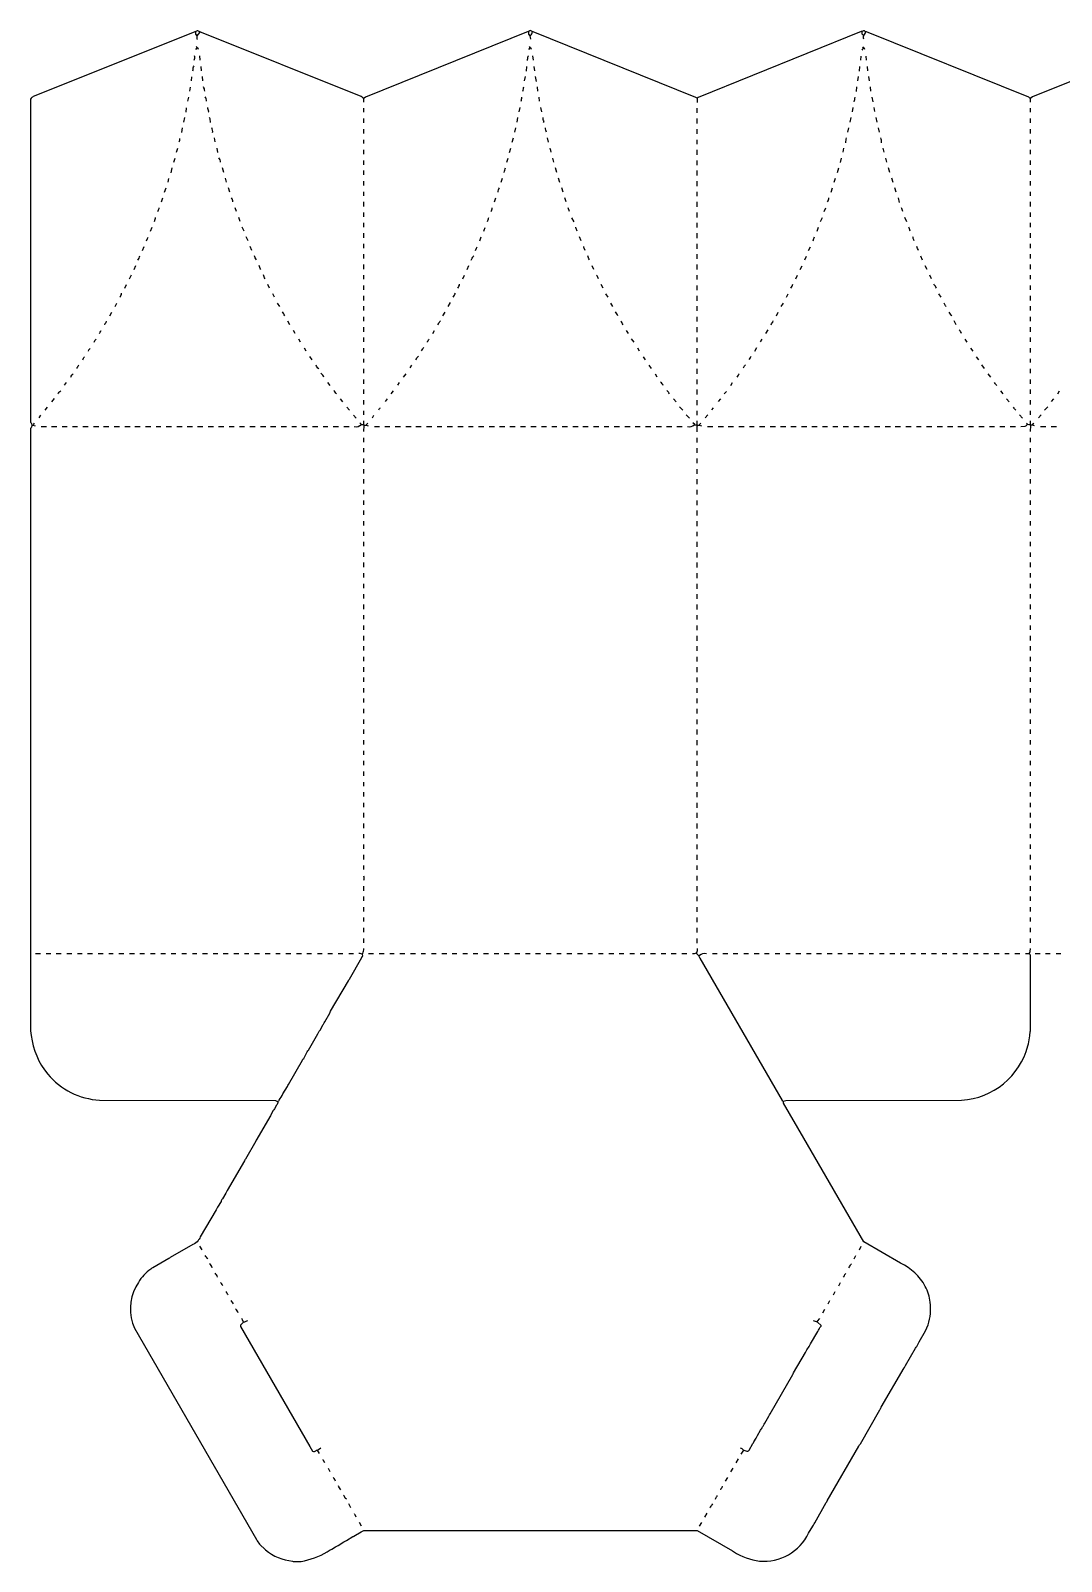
# Model space of a CAD drawing. Extents: x 474 to 5166, y 352 to 3819.
# Drawn here: x 474 to 2807, y 352 to 3819 of the extents above; entities that cross this region are included whole.
import ezdxf

# ---------------------------------------------------------------- set-up
doc = ezdxf.new("R2010")
doc.units = 0
doc.layers.get('0').update_dxf_attribs({"linetype": 'CONTINUOUS'})

msp = doc.modelspace()

# ---------------------------------------------------------------- linework, layer by layer
at = {"color": 7, "linetype": 'CONTINUOUS'}
for points in [[(1983, 3666), (1979.8, 3667.8), (1607.9, 3817.8), (1606, 3819, 0.138784), (1602, 3817), (1600.1, 3816.7), (1231.9, 3668.2), (1229, 3666), (1227, 3666), (1224.2, 3668.2), (1221.8, 3669.8), (860.9, 3814.8), (853.8, 3817.6, 0.381116), (848, 3817), (480.1, 3669.7, 0.143253), (474, 3664), (474, 2932, -0.126706), (477, 2925, -0.126966), (474, 2918), (474, 1554), (475.5, 1543, 0.146647), (512.8, 1455.8, 0.206612), (630, 1396.5), (1028, 1395.5, -0.145518), (1031, 1394, 0.413678), (1036.2, 1396.9, 0.070623), (1045.2, 1410.9), (1055.2, 1427.9, -0.113019), (1058, 1432), (1089.2, 1486.9, -0.113019), (1092, 1491), (1100.2, 1505.9, -0.113019), (1103, 1510), (1124, 1547, 0.067868), (1125.8, 1550.1, -0.089283), (1129, 1555), (1136, 1568), (1136.8, 1569.1, -0.089283), (1140, 1574), (1151, 1594, 0.120666), (1153, 1598), (1193.2, 1666.9, -0.113019), (1196, 1671), (1223.8, 1720.1, -0.118981), (1226, 1723), (1225, 1727), (1225.8, 1729.1, 0.163604), (1228, 1740)], [(3106.1, 3815.7), (2742, 3669), (2739, 3667), (2738, 3666), (2736, 3666), (2733.2, 3668.2), (2366.1, 3816.2), (2363.1, 3817.3, 0.36931), (2356, 3817), (2354.1, 3816.7), (1985.1, 3667.8), (1983, 3666), (1983, 3656)], [(854, 3776, 0.296299), (851, 3780), (851, 3781), (849, 3783)], [(1608, 3776, 0.296299), (1605, 3780), (1605, 3781), (1603, 3783)], [(2356, 3775, 0.172961), (2359, 3780)], [(2362, 3776, 0.296299), (2359, 3780), (2358, 3782)], [(844, 3752, 0.238593), (845, 3762)], [(1599, 3751, -0.088179), (1600, 3761), (1601, 3762)], [(841, 3728), (841.6, 3730.1, -0.192458), (844, 3739)], [(868, 3682, 0.134143), (865, 3692)], [(1588, 3682, 0.063906), (1590, 3692)], [(872, 3659, 0.134143), (869, 3669)], [(876, 3634), (877, 3636, -0.084195), (875, 3645)], [(1584, 3659, 0.084195), (1586, 3668)], [(2338, 3658, 0.09779), (2340, 3668)], [(881, 3611, 0.122985), (879, 3622)], [(1635, 3611), (1636, 3613, -0.122524), (1634, 3622)], [(810, 3567, 0.109346), (812, 3575)], [(886, 3588, 0.158124), (884, 3599)], [(1642, 3589, -0.134143), (1639, 3599)], [(2319, 3565, -0.081137), (2321, 3576)], [(2400, 3565, 0.11455), (2398, 3576)], [(1652, 3544), (1651.3, 3547.1, -0.081399), (1650, 3553)], [(904, 3521, 0.126706), (900, 3531)], [(1546, 3498, -0.084719), (1549, 3508)], [(932, 3431, 0.079147), (929, 3440)], [(1532, 3453, -0.084719), (1535, 3463)], [(1686, 3431, 0.079147), (1683, 3440)], [(2278, 3431, 0.085094), (2281, 3440)], [(762, 3409), (762.8, 3411.1, 0.082276), (765, 3418)], [(1516, 3409, 0.085094), (1519, 3418)], [(2448, 3409, 0.079147), (2445, 3418)], [(754, 3387), (755.8, 3392.1, 0.113888), (757, 3396)], [(1500, 3365, -0.066665), (1503, 3373)], [(1508, 3387), (1508.8, 3389.1, 0.082276), (1511, 3396)], [(1711, 3365), (1710.2, 3367.1, -0.082276), (1708, 3374)], [(2465, 3365), (2463.2, 3370.1, -0.113888), (2462, 3374)], [(736, 3343), (738.3, 3347.9, -0.089945), (740, 3351)], [(1481, 3321), (1483.3, 3325.9, -0.089945), (1485, 3329)], [(1729, 3321), (1727.2, 3326.1, -0.113888), (1726, 3330)], [(2245, 3343), (2246.8, 3348.1, 0.113888), (2248, 3352)], [(2474, 3343), (2473.2, 3345.1, -0.082276), (2471, 3352)], [(2484, 3321, -0.099319), (2480, 3330)], [(717, 3299, 0.114006), (721, 3309)], [(985, 3300, -0.099319), (981, 3309)], [(1471, 3299), (1472.8, 3302.1, -0.067868), (1477, 3309)], [(1739, 3300, -0.07869), (1735, 3309)], [(995, 3278, -0.099319), (991, 3287)], [(1005, 3257, -0.099319), (1001, 3266)], [(1759, 3257), (1756.7, 3261.9, 0.089945), (1755, 3265)], [(1441, 3236, 0.099319), (1445, 3245)], [(2195, 3236, 0.099319), (2199, 3245)], [(2524, 3236), (2522.8, 3237.9, 0.090711), (2518, 3245)], [(676, 3215, 0.099319), (680, 3224)], [(1430, 3215), (1433.2, 3219.9, -0.113019), (1436, 3224)], [(2546, 3194, -0.067868), (2544.2, 3197.1), (2542, 3202)], [(642, 3153, -0.129316), (644.8, 3158.1), (646, 3161)], [(1049, 3173, 0.070776), (1044, 3182)], [(1396, 3153), (1397.2, 3154.9, -0.104231), (1402, 3162)], [(1803, 3173, 0.093395), (1798, 3182)], [(1815, 3153, 0.069701), (1810, 3161)], [(2150, 3153), (2151.2, 3154.9, -0.113019), (2154, 3159), (2155, 3162)], [(2559, 3173, -0.074378), (2553, 3181)], [(630, 3133, -0.162817), (633, 3138), (634, 3140)], [(2581, 3133, 0.116472), (2576, 3141)], [(605, 3093, -0.162817), (608, 3098), (609, 3100)], [(618, 3113, -0.153718), (622, 3120)], [(1359, 3094), (1362, 3098, -0.212214), (1364, 3101)], [(1372, 3113, -0.133925), (1376, 3120)], [(579, 3054, -0.153718), (583, 3061)], [(592, 3073, -0.153718), (596, 3080)], [(1126, 3053, -0.122512), (1120, 3061)], [(1346, 3073, -0.120674), (1352, 3082)], [(2087, 3055), (2088.2, 3056.9, 0.103766), (2090, 3060), (2092, 3062)], [(2100, 3074), (2103, 3078, -0.212214), (2105, 3081)], [(565, 3034, -0.141257), (570, 3042)], [(1138, 3034, 0.128393), (1131, 3043)], [(1906, 3015, 0.122512), (1900, 3023)], [(2073, 3034), (2076, 3039, -0.212214), (2078, 3042)], [(2661, 3015, -0.113512), (2656, 3022)], [(536, 2996, -0.133101), (542, 3003)], [(1166, 2996, 0.079216), (1160, 3004)], [(1920, 2996, 0.122512), (1914, 3004)], [(1247, 2942, 0.084647), (1251, 2948)], [(1262, 2960, -0.150937), (1266, 2965)], [(2704, 2959, -0.113512), (2699, 2966)], [(480, 2925, -0.216752), (483, 2930)], [(1206, 2922, 0.217671), (1223, 2927)], [(1234, 2925, -0.216752), (1237, 2930)], [(1961, 2922, 0.229628), (1976.1, 2925.8), (1977, 2926), (1983, 2926)], [(1988, 2925, -0.236068), (1991, 2930)], [(2715, 2922), (2725.1, 2922.8, 0.098103), (2730, 2927)], [(2737, 2926, -0.070182), (2730, 2927), (2730, 2928), (2728, 2930)], [(2738, 2925), (2739, 2926), (2742, 2926, -0.150174), (2745, 2930)], [(2746, 2924, -0.120666), (2742, 2926)], [(1228, 1895, 0.178814), (1228, 1904)], [(1983, 1740, -0.130252), (1981, 1730), (1981, 1729), (1986, 1724), (1988.8, 1717.9), (2175, 1396), (2177, 1394), (2183, 1395.5), (2581, 1396.5, 0.323109), (2731.3, 1519.9), (2732.4, 1523.9), (2735.5, 1542), (2736.5, 1552), (2737, 1553), (2737, 1725, -0.120666), (2735, 1729), (2735.2, 1729.9), (2736.6, 1733.1), (2737, 1740)], [(1225, 1727), (1221.9, 1727.8, 0.138157), (1217, 1729)], [(1972, 1729, 0.083987), (1981, 1730)], [(1033, 1394, -0.318346), (1030.2, 1384.9), (1025.8, 1377.1, -0.113019), (1023, 1373), (1017.8, 1363.1, -0.06304), (1015.2, 1358.9), (986, 1308, 0.120666), (984, 1304), (960, 1263, 0.120666), (958, 1259), (919, 1192, 0.079147), (916, 1186), (908, 1173, 0.079147), (905, 1167), (897, 1154, 0.079147), (894, 1148), (858, 1087, -0.129316), (855.2, 1081.9, -0.118981), (853, 1079, -0.166814), (841, 1070), (790, 1040, -0.067868), (786.9, 1038.2), (750.9, 1017.2, 0.089283), (746, 1014, 0.114905), (718, 984, 0.227771), (704.7, 891.9), (708.8, 879.9), (985.2, 401.2), (986.8, 398.8), (992, 391), (1005.8, 377.8, 0.15125), (1066.9, 352.6), (1068, 352), (1086, 352), (1093.9, 353.4, 0.091777), (1152, 378, -0.120666), (1156, 380), (1164, 385, -0.079147), (1170, 388), (1183, 396, -0.079147), (1189, 399), (1203, 408, 0.082763), (1205.9, 409.2), (1222, 419, 0.085094), (1228, 422), (1983, 422), (2062.8, 375.8), (2065.2, 374.2, 0.109754), (2123.9, 352.6, 0.309794), (2235, 416), (2244.8, 432.1, -0.067868), (2249, 439), (2275, 485, 0.120666), (2277, 489), (2348.8, 613.1, -0.089283), (2352, 618), (2396, 695, 0.079147), (2399, 701), (2451, 790, 0.079147), (2454, 796), (2477.2, 834.9, -0.113019), (2480, 839), (2485.2, 848.9), (2499.7, 874.1), (2505.3, 887.9, 0.105409), (2510.4, 939.1, 0.088926), (2498.8, 974.9, 0.162945), (2443.2, 1027.2), (2360, 1076), (2223.8, 1310.9), (2178.4, 1390.1), (2178, 1394)], [(875, 1037, -0.074378), (869, 1045)], [(885, 1017, 0.133455), (879, 1026)], [(2326, 1017), (2327.2, 1018.9, -0.071864), (2332, 1026)], [(897, 996, 0.070776), (892, 1005)], [(909, 976), (907.2, 979.1, 0.085479), (904, 984)], [(2314, 996), (2315.8, 999.1, -0.098514), (2319, 1004)], [(921, 956, -0.112445), (917, 963)], [(944, 915, 0.093322), (938, 924)], [(956, 894), (953.2, 899.2, -0.104338), (952, 902)], [(965, 897), (962.9, 896.2, -0.153712), (956, 894), (949, 887), (949, 884), (1106.2, 612.1), (1112, 602, 0.370266), (1121.1, 603.7), (1123, 604), (1131, 609)], [(2080, 609, -0.133012), (2086.9, 604.8), (2088, 604), (2093.1, 602.2, 0.494406), (2100, 604), (2109, 619, 0.120666), (2111, 623), (2116, 631, 0.079147), (2119, 637), (2126.2, 648.9, -0.06304), (2128.8, 653.1, -0.067868), (2133, 660, -0.129316), (2135.8, 665.1), (2144.8, 681.1, -0.089283), (2148, 686), (2199, 775, 0.120666), (2201, 779), (2228, 825, 0.079147), (2231, 831), (2236, 839, 0.079147), (2239, 845), (2256, 873, -0.129316), (2258.8, 878.1, -0.067868), (2263, 885), (2263, 886), (2255, 894), (2246, 897)], [(1140, 575), (1137.2, 580.2, -0.092595), (1136, 583)], [(1164, 534), (1162.2, 537.1, 0.085479), (1159, 542)], [(1176, 514, -0.099746), (1171, 523)], [(2036, 514, -0.162817), (2039, 519), (2040, 522)], [(1189, 493), (1186, 495, 0.125359), (1182, 502)], [(2024, 493, -0.133925), (2028, 500), (2028, 501)], [(1211, 452), (1208.2, 457.2, -0.092595), (1207, 460)], [(2012, 473), (2013.2, 474.9, -0.104231), (2018, 482)]]:
    msp.add_lwpolyline(points, format="xyb", dxfattribs=at)
for points in [[(848, 3813), (848, 3817)], [(1602, 3813), (1602, 3817)], [(2356, 3813), (2356, 3817)], [(851, 3807), (848, 3811)], [(848, 3776), (851, 3780)], [(1605, 3807), (1602, 3811)], [(1602, 3776), (1605, 3780)], [(2360, 3808), (2359, 3808), (2356, 3811)], [(858, 3752), (857, 3762)], [(1612, 3752), (1611, 3762)], [(2353, 3752), (2354, 3761)], [(2366, 3752), (2365, 3761)], [(838, 3705), (839, 3714)], [(861, 3728), (860, 3738)], [(864, 3705), (863, 3715)], [(1592, 3705), (1594, 3715)], [(1596, 3727), (1597, 3738)], [(1615, 3728), (1614, 3738)], [(1619, 3704), (1617, 3715)], [(2346, 3705), (2348, 3715)], [(2350, 3727), (2351, 3738)], [(2369, 3728), (2368, 3738)], [(2373, 3705), (2371, 3715)], [(834, 3682), (836, 3691)], [(1622, 3682), (1621, 3692)], [(2343, 3681), (2344, 3692)], [(2376, 3682), (2375, 3692)], [(826, 3634), (827, 3644)], [(830, 3659), (832, 3668)], [(1228, 3657), (1228, 3666)], [(1228, 3634), (1228, 3643)], [(1580, 3635), (1582, 3645)], [(1626, 3659), (1625, 3668)], [(1631, 3635), (1629, 3645)], [(1983, 3633), (1983, 3643)], [(2334, 3635), (2336, 3645)], [(2381, 3658), (2379, 3668)], [(2385, 3636), (2383, 3645)], [(2737, 3657), (2737, 3666)], [(2737, 3634), (2737, 3643)], [(821, 3612), (823, 3622)], [(1228, 3610), (1228, 3620)], [(1575, 3612), (1577, 3622)], [(1983, 3609), (1983, 3620)], [(2329, 3612), (2331, 3622)], [(2390, 3612), (2388, 3622)], [(2737, 3610), (2737, 3620)], [(816, 3588), (818, 3599)], [(892, 3567), (890, 3576)], [(1228, 3586), (1228, 3596)], [(1228, 3563), (1228, 3572)], [(1564, 3566), (1567, 3576)], [(1570, 3589), (1572, 3599)], [(1646, 3566), (1644, 3576)], [(1983, 3585), (1983, 3596)], [(1983, 3562), (1983, 3572)], [(2324, 3589), (2326, 3599)], [(2395, 3589), (2393, 3599)], [(2737, 3586), (2737, 3596)], [(2737, 3563), (2737, 3572)], [(804, 3544), (807, 3553)], [(898, 3543), (896, 3553)], [(1228, 3539), (1228, 3549)], [(1558, 3543), (1561, 3553)], [(1983, 3538), (1983, 3549)], [(2313, 3544), (2315, 3553)], [(2406, 3544), (2404, 3553)], [(2737, 3539), (2737, 3549)], [(792, 3497), (794, 3508)], [(798, 3521), (801, 3530)], [(911, 3498), (908, 3508)], [(1228, 3515), (1228, 3525)], [(1228, 3492), (1228, 3502)], [(1552, 3521), (1555, 3530)], [(1658, 3521), (1656, 3530)], [(1665, 3498), (1662, 3508)], [(1983, 3514), (1983, 3525)], [(1983, 3491), (1983, 3502)], [(2300, 3498), (2303, 3508)], [(2307, 3520), (2309, 3530)], [(2412, 3521), (2410, 3530)], [(2419, 3498), (2416, 3508)], [(2737, 3515), (2737, 3525)], [(2737, 3492), (2737, 3502)], [(785, 3476), (787, 3484)], [(917, 3476), (915, 3485)], [(1228, 3468), (1228, 3478)], [(1539, 3476), (1542, 3485)], [(1672, 3475), (1669, 3485)], [(1983, 3467), (1983, 3478)], [(2293, 3476), (2296, 3485)], [(2426, 3475), (2423, 3485)], [(2737, 3468), (2737, 3478)], [(770, 3431), (773, 3440)], [(777, 3453), (781, 3463)], [(925, 3453), (922, 3463)], [(1228, 3445), (1228, 3454)], [(1524, 3431), (1527, 3440)], [(1679, 3453), (1676, 3463)], [(1983, 3444), (1983, 3454)], [(2286, 3453), (2289, 3463)], [(2433, 3453), (2430, 3463)], [(2441, 3430), (2438, 3440)], [(2737, 3445), (2737, 3454)], [(940, 3409), (937, 3418)], [(1228, 3421), (1228, 3431)], [(1228, 3397), (1228, 3407)], [(1694, 3409), (1691, 3418)], [(1983, 3420), (1983, 3431)], [(1983, 3396), (1983, 3407)], [(2270, 3409), (2274, 3418)], [(2737, 3421), (2737, 3431)], [(2737, 3397), (2737, 3407)], [(745, 3365), (749, 3374)], [(948, 3387), (945, 3396)], [(957, 3365), (953, 3374)], [(1228, 3374), (1228, 3384)], [(1704, 3386), (1699, 3395)], [(1983, 3373), (1983, 3384)], [(2254, 3365), (2257, 3374)], [(2262, 3387), (2266, 3396)], [(2457, 3386), (2453, 3396)], [(2737, 3374), (2737, 3384)], [(727, 3321), (731, 3330)], [(966, 3343), (962, 3352)], [(975, 3321), (971, 3330)], [(1228, 3350), (1228, 3360)], [(1228, 3326), (1228, 3336)], [(1491, 3343), (1494, 3352)], [(1720, 3343), (1716, 3352)], [(1983, 3349), (1983, 3360)], [(1983, 3325), (1983, 3336)], [(2235, 3321), (2239, 3329)], [(2737, 3350), (2737, 3360)], [(2737, 3326), (2737, 3336)], [(1228, 3303), (1228, 3313)], [(1983, 3302), (1983, 3313)], [(2226, 3300), (2230, 3308)], [(2493, 3299), (2489, 3308)], [(2737, 3303), (2737, 3313)], [(698, 3257), (702, 3266)], [(708, 3278), (712, 3287)], [(1228, 3279), (1228, 3289)], [(1228, 3256), (1228, 3265)], [(1452, 3257), (1456, 3265)], [(1462, 3278), (1466, 3287)], [(1749, 3278), (1745, 3286)], [(1983, 3278), (1983, 3289)], [(1983, 3255), (1983, 3265)], [(2206, 3257), (2210, 3265)], [(2216, 3278), (2220, 3286)], [(2503, 3278), (2499, 3286)], [(2513, 3257), (2509, 3265)], [(2737, 3279), (2737, 3289)], [(2737, 3256), (2737, 3265)], [(687, 3236), (691, 3244)], [(1015, 3236), (1011, 3244)], [(1228, 3232), (1228, 3242)], [(1770, 3236), (1765, 3244)], [(1983, 3231), (1983, 3242)], [(2737, 3232), (2737, 3242)], [(665, 3194), (669, 3202)], [(1026, 3215), (1022, 3223)], [(1038, 3194), (1033, 3202)], [(1228, 3208), (1228, 3218)], [(1228, 3185), (1228, 3195)], [(1419, 3194), (1424, 3203)], [(1781, 3215), (1776, 3223)], [(1792, 3194), (1787, 3202)], [(1983, 3207), (1983, 3218)], [(1983, 3184), (1983, 3195)], [(2173, 3194), (2178, 3202)], [(2185, 3215), (2189, 3223)], [(2535, 3215), (2530, 3223)], [(2737, 3208), (2737, 3218)], [(2737, 3185), (2737, 3195)], [(653, 3173), (658, 3181)], [(1061, 3153), (1056, 3161)], [(1228, 3161), (1228, 3171)], [(1407, 3173), (1412, 3181)], [(1983, 3160), (1983, 3171)], [(2162, 3173), (2166, 3181)], [(2569, 3153), (2564, 3162)], [(2737, 3161), (2737, 3171)], [(1073, 3133), (1069, 3140)], [(1228, 3137), (1228, 3147)], [(1228, 3114), (1228, 3124)], [(1384, 3133), (1388, 3140)], [(1827, 3133), (1823, 3140)], [(1840, 3113), (1834, 3121)], [(1983, 3136), (1983, 3147)], [(1983, 3113), (1983, 3124)], [(2138, 3133), (2143, 3141)], [(2737, 3137), (2737, 3147)], [(2737, 3114), (2737, 3124)], [(1085, 3113), (1081, 3120)], [(1098, 3093), (1094, 3100)], [(1228, 3090), (1228, 3100)], [(1852, 3093), (1848, 3100)], [(1983, 3089), (1983, 3100)], [(2113, 3093), (2118, 3101)], [(2126, 3114), (2130, 3120)], [(2594, 3113), (2589, 3120)], [(2607, 3093), (2602, 3100)], [(2737, 3090), (2737, 3100)], [(1111, 3073), (1106, 3081)], [(1228, 3067), (1228, 3076)], [(1228, 3043), (1228, 3053)], [(1333, 3055), (1337, 3061)], [(1866, 3073), (1861, 3080)], [(1879, 3054), (1874, 3061)], [(1983, 3066), (1983, 3076)], [(1983, 3042), (1983, 3053)], [(2620, 3073), (2615, 3080)], [(2633, 3054), (2627, 3062)], [(2737, 3067), (2737, 3076)], [(2737, 3043), (2737, 3053)], [(551, 3016), (555, 3022)], [(1152, 3015), (1147, 3022)], [(1228, 3019), (1228, 3029)], [(1305, 3016), (1309, 3022)], [(1318, 3034), (1324, 3042)], [(1892, 3034), (1888, 3041)], [(1983, 3018), (1983, 3029)], [(2059, 3015), (2063, 3022)], [(2647, 3034), (2641, 3042)], [(2737, 3019), (2737, 3029)], [(522, 2978), (528, 2986)], [(1181, 2978), (1175, 2985)], [(1228, 2996), (1228, 3006)], [(1228, 2972), (1228, 2982)], [(1277, 2979), (1282, 2985)], [(1290, 2996), (1295, 3003)], [(1935, 2978), (1929, 2985)], [(1983, 2995), (1983, 3006)], [(1983, 2971), (1983, 2982)], [(2031, 2979), (2036, 2985)], [(2044, 2996), (2049, 3002)], [(2675, 2996), (2670, 3003)], [(2689, 2978), (2683, 2985)], [(2737, 2996), (2737, 3006)], [(2737, 2972), (2737, 2982)], [(2785, 2979), (2790, 2985)], [(2799, 2996), (2803, 3003)], [(493, 2942), (497, 2948)], [(507, 2959), (512, 2966)], [(1196, 2959), (1190, 2966)], [(1211, 2941), (1205, 2948)], [(1228, 2949), (1228, 2958)], [(1950, 2959), (1943, 2967)], [(1965, 2941), (1958, 2949)], [(1983, 2948), (1983, 2958)], [(2001, 2942), (2007, 2949)], [(2016, 2960), (2020, 2965)], [(2719, 2941), (2712, 2949)], [(2737, 2949), (2737, 2958)], [(2755, 2942), (2761, 2949)], [(2769, 2959), (2776, 2967)], [(485, 2923), (480, 2925), (477, 2925)], [(498, 2922), (510, 2922)], [(521, 2922), (533, 2922)], [(545, 2922), (557, 2922)], [(569, 2922), (580, 2922)], [(592, 2922), (604, 2922)], [(616, 2922), (628, 2922)], [(639, 2922), (651, 2922)], [(663, 2922), (675, 2922)], [(687, 2922), (699, 2922)], [(710, 2922), (722, 2922)], [(734, 2922), (746, 2922)], [(758, 2922), (769, 2922)], [(781, 2922), (793, 2922)], [(805, 2922), (817, 2922)], [(828, 2922), (840, 2922)], [(852, 2922), (864, 2922)], [(876, 2922), (888, 2922)], [(899, 2922), (911, 2922)], [(923, 2922), (935, 2922)], [(947, 2922), (958, 2922)], [(970, 2922), (982, 2922)], [(994, 2922), (1006, 2922)], [(1017, 2922), (1029, 2922)], [(1041, 2922), (1053, 2922)], [(1065, 2922), (1076, 2922)], [(1088, 2922), (1100, 2922)], [(1112, 2922), (1124, 2922)], [(1136, 2922), (1147, 2922)], [(1159, 2922), (1171, 2922)], [(1183, 2922), (1195, 2922)], [(1239, 2923), (1234, 2925), (1229, 2925), (1228, 2926), (1224, 2926), (1223, 2927), (1219, 2931)], [(1228, 2911), (1229, 2925), (1228, 2926), (1228, 2935)], [(1252, 2922), (1264, 2922)], [(1276, 2922), (1287, 2922)], [(1299, 2922), (1311, 2922)], [(1323, 2922), (1335, 2922)], [(1346, 2922), (1358, 2922)], [(1370, 2922), (1382, 2922)], [(1394, 2922), (1405, 2922)], [(1417, 2922), (1429, 2922)], [(1441, 2922), (1453, 2922)], [(1465, 2922), (1476, 2922)], [(1488, 2922), (1500, 2922)], [(1512, 2922), (1524, 2922)], [(1535, 2922), (1547, 2922)], [(1559, 2922), (1571, 2922)], [(1583, 2922), (1594, 2922)], [(1606, 2922), (1618, 2922)], [(1630, 2922), (1642, 2922)], [(1654, 2922), (1665, 2922)], [(1677, 2922), (1689, 2922)], [(1701, 2922), (1713, 2922)], [(1724, 2922), (1736, 2922)], [(1748, 2922), (1760, 2922)], [(1772, 2922), (1783, 2922)], [(1795, 2922), (1807, 2922)], [(1819, 2922), (1831, 2922)], [(1842, 2922), (1854, 2922)], [(1866, 2922), (1878, 2922)], [(1890, 2922), (1902, 2922)], [(1913, 2922), (1925, 2922)], [(1937, 2922), (1949, 2922)], [(1977, 2926), (1977, 2927), (1973, 2931)], [(1983, 2910), (1983, 2924), (1984, 2925), (1983, 2926), (1983, 2935)], [(1993, 2923), (1988, 2925), (1984, 2925)], [(2006, 2922), (2018, 2922)], [(2030, 2922), (2042, 2922)], [(2053, 2922), (2065, 2922)], [(2077, 2922), (2089, 2922)], [(2101, 2922), (2112, 2922)], [(2124, 2922), (2136, 2922)], [(2148, 2922), (2160, 2922)], [(2171, 2922), (2183, 2922)], [(2195, 2922), (2207, 2922)], [(2219, 2922), (2231, 2922)], [(2242, 2922), (2254, 2922)], [(2266, 2922), (2278, 2922)], [(2290, 2922), (2301, 2922)], [(2313, 2922), (2325, 2922)], [(2337, 2922), (2349, 2922)], [(2360, 2922), (2372, 2922)], [(2384, 2922), (2396, 2922)], [(2408, 2922), (2420, 2922)], [(2431, 2922), (2443, 2922)], [(2455, 2922), (2467, 2922)], [(2479, 2922), (2490, 2922)], [(2502, 2922), (2514, 2922)], [(2526, 2922), (2538, 2922)], [(2549, 2922), (2561, 2922)], [(2573, 2922), (2585, 2922)], [(2597, 2922), (2608, 2922)], [(2620, 2922), (2632, 2922)], [(2644, 2922), (2656, 2922)], [(2668, 2922), (2679, 2922)], [(2691, 2922), (2703, 2922)], [(2737, 2911), (2738, 2925), (2737, 2926), (2737, 2935)], [(2760, 2922), (2772, 2922)], [(2784, 2922), (2796, 2922)], [(1228, 2887), (1228, 2897)], [(1983, 2886), (1983, 2897)], [(2737, 2887), (2737, 2897)], [(1228, 2864), (1228, 2873)], [(1228, 2840), (1228, 2850)], [(1983, 2863), (1983, 2873)], [(1983, 2839), (1983, 2850)], [(2737, 2864), (2737, 2873)], [(2737, 2840), (2737, 2850)], [(1228, 2816), (1228, 2826)], [(1983, 2815), (1983, 2826)], [(2737, 2816), (2737, 2826)], [(1228, 2793), (1228, 2803)], [(1228, 2769), (1228, 2779)], [(1983, 2792), (1983, 2803)], [(1983, 2768), (1983, 2779)], [(2737, 2793), (2737, 2803)], [(2737, 2769), (2737, 2779)], [(1228, 2745), (1228, 2755)], [(1983, 2744), (1983, 2755)], [(2737, 2745), (2737, 2755)], [(1228, 2722), (1228, 2732)], [(1228, 2698), (1228, 2708)], [(1983, 2721), (1983, 2732)], [(1983, 2697), (1983, 2708)], [(2737, 2722), (2737, 2732)], [(2737, 2698), (2737, 2708)], [(1228, 2675), (1228, 2684)], [(1983, 2674), (1983, 2684)], [(2737, 2675), (2737, 2684)], [(1228, 2651), (1228, 2661)], [(1228, 2627), (1228, 2637)], [(1983, 2650), (1983, 2661)], [(1983, 2626), (1983, 2637)], [(2737, 2651), (2737, 2661)], [(2737, 2627), (2737, 2637)], [(1228, 2604), (1228, 2614)], [(1983, 2603), (1983, 2614)], [(2737, 2604), (2737, 2614)], [(1228, 2580), (1228, 2590)], [(1228, 2556), (1228, 2566)], [(1983, 2579), (1983, 2590)], [(1983, 2555), (1983, 2566)], [(2737, 2580), (2737, 2590)], [(2737, 2556), (2737, 2566)], [(1228, 2533), (1228, 2543)], [(1983, 2532), (1983, 2543)], [(2737, 2533), (2737, 2543)], [(1228, 2509), (1228, 2519)], [(1983, 2508), (1983, 2519)], [(2737, 2509), (2737, 2519)], [(1228, 2486), (1228, 2495)], [(1228, 2462), (1228, 2472)], [(1983, 2485), (1983, 2495)], [(1983, 2461), (1983, 2472)], [(2737, 2486), (2737, 2495)], [(2737, 2462), (2737, 2472)], [(1228, 2438), (1228, 2448)], [(1983, 2437), (1983, 2448)], [(2737, 2438), (2737, 2448)], [(1228, 2415), (1228, 2425)], [(1228, 2391), (1228, 2401)], [(1983, 2414), (1983, 2425)], [(1983, 2390), (1983, 2401)], [(2737, 2415), (2737, 2425)], [(2737, 2391), (2737, 2401)], [(1228, 2367), (1228, 2377)], [(1983, 2366), (1983, 2377)], [(2737, 2367), (2737, 2377)], [(1228, 2344), (1228, 2354)], [(1228, 2320), (1228, 2330)], [(1983, 2343), (1983, 2354)], [(1983, 2319), (1983, 2330)], [(2737, 2344), (2737, 2354)], [(2737, 2320), (2737, 2330)], [(1228, 2297), (1228, 2306)], [(1983, 2296), (1983, 2306)], [(2737, 2297), (2737, 2306)], [(1228, 2273), (1228, 2283)], [(1228, 2249), (1228, 2259)], [(1983, 2272), (1983, 2283)], [(1983, 2248), (1983, 2259)], [(2737, 2273), (2737, 2283)], [(2737, 2249), (2737, 2259)], [(1228, 2226), (1228, 2236)], [(1983, 2225), (1983, 2236)], [(2737, 2226), (2737, 2236)], [(1228, 2202), (1228, 2212)], [(1228, 2179), (1228, 2188)], [(1983, 2201), (1983, 2212)], [(1983, 2178), (1983, 2188)], [(2737, 2202), (2737, 2212)], [(2737, 2179), (2737, 2188)], [(1228, 2155), (1228, 2165)], [(1983, 2154), (1983, 2165)], [(2737, 2155), (2737, 2165)], [(1228, 2131), (1228, 2141)], [(1228, 2108), (1228, 2117)], [(1983, 2130), (1983, 2141)], [(1983, 2107), (1983, 2117)], [(2737, 2131), (2737, 2141)], [(2737, 2108), (2737, 2117)], [(1228, 2084), (1228, 2094)], [(1983, 2083), (1983, 2094)], [(2737, 2084), (2737, 2094)], [(1228, 2060), (1228, 2070)], [(1228, 2037), (1228, 2047)], [(1983, 2059), (1983, 2070)], [(1983, 2036), (1983, 2047)], [(2737, 2060), (2737, 2070)], [(2737, 2037), (2737, 2047)], [(1228, 2013), (1228, 2023)], [(1983, 2012), (1983, 2023)], [(2737, 2013), (2737, 2023)], [(1228, 1990), (1228, 1999)], [(1983, 1989), (1983, 1999)], [(2737, 1990), (2737, 1999)], [(1228, 1966), (1228, 1976)], [(1228, 1942), (1228, 1952)], [(1983, 1965), (1983, 1976)], [(1983, 1941), (1983, 1952)], [(2737, 1966), (2737, 1976)], [(2737, 1942), (2737, 1952)], [(1228, 1919), (1228, 1928)], [(1983, 1918), (1983, 1928)], [(2737, 1919), (2737, 1928)], [(1228, 1871), (1228, 1881)], [(1983, 1894), (1983, 1905)], [(1983, 1870), (1983, 1881)], [(2737, 1895), (2737, 1905)], [(2737, 1871), (2737, 1881)], [(1228, 1848), (1228, 1858)], [(1983, 1847), (1983, 1858)], [(2737, 1848), (2737, 1858)], [(1228, 1824), (1228, 1834)], [(1228, 1801), (1228, 1810)], [(1983, 1823), (1983, 1834)], [(1983, 1800), (1983, 1810)], [(2737, 1824), (2737, 1834)], [(2737, 1801), (2737, 1810)], [(1228, 1777), (1228, 1787)], [(1983, 1776), (1983, 1787)], [(2737, 1777), (2737, 1787)], [(1228, 1753), (1228, 1763)], [(1983, 1752), (1983, 1763)], [(2737, 1753), (2737, 1763)], [(485, 1729), (496, 1729)], [(509, 1729), (520, 1729)], [(532, 1729), (543, 1729)], [(556, 1729), (567, 1729)], [(580, 1729), (591, 1729)], [(603, 1729), (614, 1729)], [(627, 1729), (638, 1729)], [(651, 1729), (661, 1729)], [(674, 1729), (685, 1729)], [(698, 1729), (709, 1729)], [(721, 1729), (732, 1729)], [(745, 1729), (756, 1729)], [(769, 1729), (779, 1729)], [(792, 1729), (803, 1729)], [(816, 1729), (827, 1729)], [(840, 1729), (850, 1729)], [(863, 1729), (874, 1729)], [(887, 1729), (898, 1729)], [(910, 1729), (921, 1729)], [(934, 1729), (945, 1729)], [(958, 1729), (968, 1729)], [(981, 1729), (992, 1729)], [(1005, 1729), (1016, 1729)], [(1029, 1729), (1039, 1729)], [(1052, 1729), (1063, 1729)], [(1076, 1729), (1087, 1729)], [(1099, 1729), (1110, 1729)], [(1123, 1729), (1134, 1729)], [(1147, 1729), (1157, 1729)], [(1170, 1729), (1181, 1729)], [(1194, 1729), (1205, 1729)], [(1239, 1729), (1250, 1729)], [(1263, 1729), (1274, 1729)], [(1287, 1729), (1297, 1729)], [(1310, 1729), (1321, 1729)], [(1334, 1729), (1345, 1729)], [(1358, 1729), (1368, 1729)], [(1381, 1729), (1392, 1729)], [(1405, 1729), (1416, 1729)], [(1428, 1729), (1439, 1729)], [(1452, 1729), (1463, 1729)], [(1476, 1729), (1486, 1729)], [(1499, 1729), (1510, 1729)], [(1523, 1729), (1534, 1729)], [(1546, 1729), (1557, 1729)], [(1570, 1729), (1581, 1729)], [(1594, 1729), (1605, 1729)], [(1617, 1729), (1628, 1729)], [(1641, 1729), (1652, 1729)], [(1665, 1729), (1675, 1729)], [(1688, 1729), (1699, 1729)], [(1712, 1729), (1723, 1729)], [(1735, 1729), (1746, 1729)], [(1759, 1729), (1770, 1729)], [(1783, 1729), (1794, 1729)], [(1806, 1729), (1817, 1729)], [(1830, 1729), (1841, 1729)], [(1854, 1729), (1864, 1729)], [(1877, 1729), (1888, 1729)], [(1901, 1729), (1912, 1729)], [(1924, 1729), (1935, 1729)], [(1948, 1729), (1959, 1729)], [(2017, 1729), (2028, 1729)], [(2041, 1729), (2052, 1729)], [(2064, 1729), (2075, 1729)], [(2088, 1729), (2099, 1729)], [(2112, 1729), (2123, 1729)], [(2135, 1729), (2146, 1729)], [(2159, 1729), (2170, 1729)], [(2183, 1729), (2193, 1729)], [(2206, 1729), (2217, 1729)], [(2230, 1729), (2241, 1729)], [(2253, 1729), (2264, 1729)], [(2277, 1729), (2288, 1729)], [(2301, 1729), (2311, 1729)], [(2324, 1729), (2335, 1729)], [(2348, 1729), (2359, 1729)], [(2372, 1729), (2382, 1729)], [(2395, 1729), (2406, 1729)], [(2419, 1729), (2430, 1729)], [(2442, 1729), (2453, 1729)], [(2466, 1729), (2477, 1729)], [(2490, 1729), (2500, 1729)], [(2513, 1729), (2524, 1729)], [(2537, 1729), (2548, 1729)], [(2561, 1729), (2571, 1729)], [(2584, 1729), (2595, 1729)], [(2608, 1729), (2619, 1729)], [(2631, 1729), (2642, 1729)], [(2655, 1729), (2666, 1729)], [(2679, 1729), (2689, 1729)], [(2702, 1729), (2713, 1729)], [(2726, 1729), (2735, 1729)], [(2748, 1729), (2759, 1729)], [(2771, 1729), (2782, 1729)], [(2795, 1729), (2806, 1729)], [(862, 1058), (857, 1066)], [(2338, 1037), (2342, 1045)], [(2350, 1058), (2354, 1066)], [(2303, 976), (2307, 984)], [(933, 935), (928, 943)], [(2279, 935), (2283, 943)], [(2291, 956), (2295, 963)], [(2255, 894), (2255.3, 895.9), (2260, 902)], [(2267, 915), (2272, 923)], [(1128, 596), (1123, 604)], [(2082, 595), (2088, 604)], [(1152, 555), (1148, 562)], [(2059, 555), (2064, 563)], [(2071, 575), (2076, 584)], [(2047, 534), (2052, 542)], [(1199, 473), (1194, 482)], [(2000, 452), (2005, 461)], [(1223, 432), (1218, 440)], [(1988, 432), (1993, 440)]]:
    msp.add_lwpolyline(points, dxfattribs=at)
at = {"color": 109, "linetype": 'CONTINUOUS'}
msp.add_lwpolyline([(850, 3799), (851, 3800), (851, 3807), (856.8, 3815.1), (857, 3816)], dxfattribs=at)
at = {"color": 89, "linetype": 'CONTINUOUS'}
msp.add_lwpolyline([(1606, 3800), (1605, 3807, 0.185678), (1610, 3817)], format="xyb", dxfattribs=at)
at = {"color": 99, "linetype": 'CONTINUOUS'}
msp.add_lwpolyline([(2360, 3800, -0.175675), (2360, 3808, 0.144657), (2364, 3817)], format="xyb", dxfattribs=at)
at = {"color": 253, "linetype": 'CONTINUOUS'}
for points in [[(848, 3811), (848, 3813)], [(1602, 3811), (1602, 3813)], [(2356, 3811), (2356, 3813)]]:
    msp.add_lwpolyline(points, dxfattribs=at)
at = {"color": 179, "linetype": 'CONTINUOUS'}
msp.add_lwpolyline([(1986, 1724), (1988, 1725, -0.210181), (2004, 1729)], format="xyb", dxfattribs=at)

doc.saveas('drawing.dxf')
